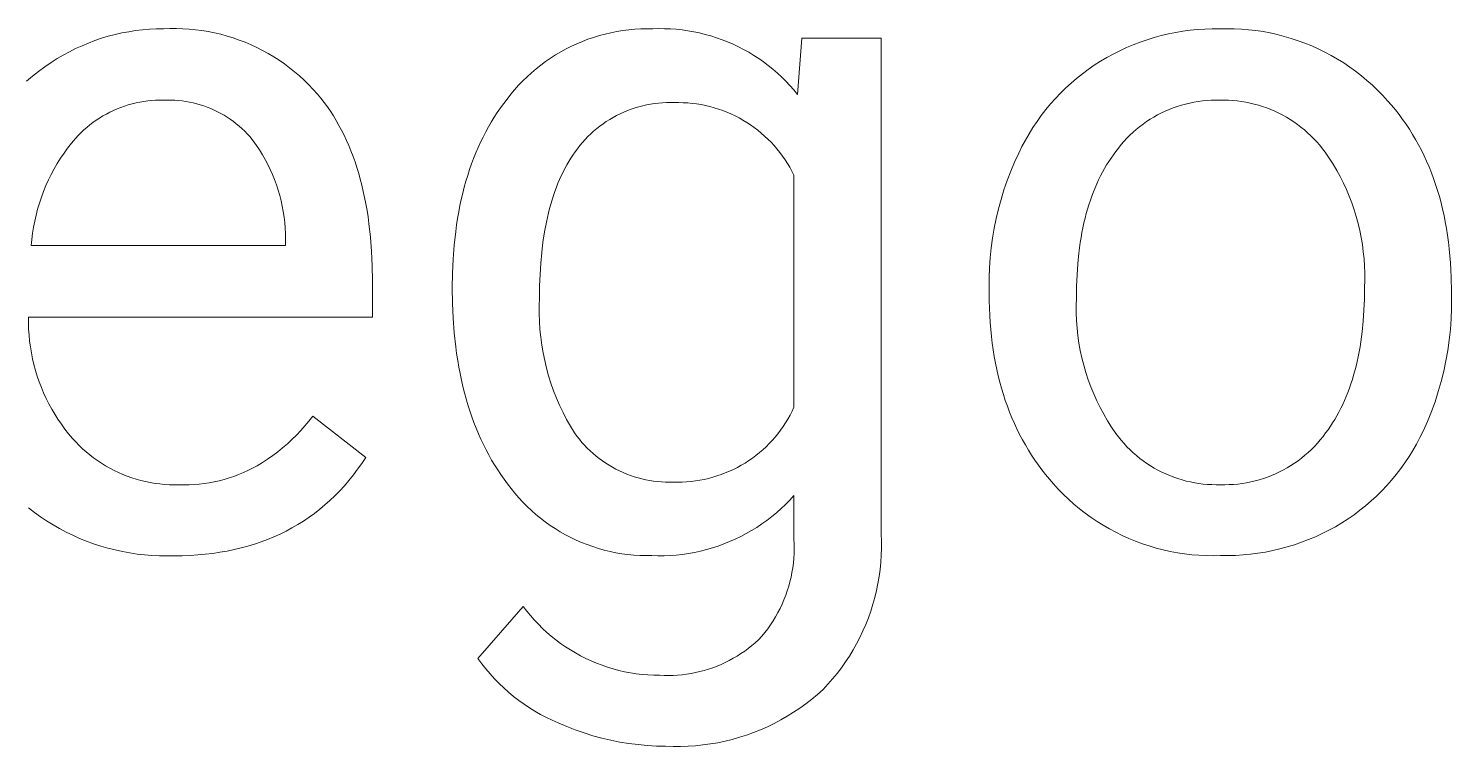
# Model space of a CAD drawing. Header units: millimetres. Extents: x -582 to 3448, y -204 to 2611.
# Drawn here: x 2352 to 2431.5, y 103 to 143.1 of the extents above; entities that cross this region are included whole.
import ezdxf

# ---------------------------------------------------------------- set-up
doc = ezdxf.new("R2010")
doc.units = ezdxf.units.MM
doc.header["$MEASUREMENT"] = 0
doc.layers.add('Domyślny', color=7, linetype='Continuous', true_color=0x000000)

msp = doc.modelspace()

# ---------------------------------------------------------------- linework, layer by layer
at = {"layer": 'Domyślny', "color": 18, "lineweight": 15, "true_color": 0x000000}
for p, q in [((2358.387, 143.056), (2358.776, 143.089)), ((2358.776, 143.089), (2359.166, 143.109)), ((2359.166, 143.109), (2359.556, 143.115)), ((2359.556, 143.115), (2359.914, 143.128)), ((2359.914, 143.128), (2360.273, 143.13)), ((2360.273, 143.13), (2360.631, 143.119)), ((2360.631, 143.119), (2360.989, 143.097)), ((2360.989, 143.097), (2361.345, 143.062)), ((2361.345, 143.062), (2361.701, 143.015)), ((2385.536, 143.055), (2385.87, 143.086)), ((2385.87, 143.086), (2386.204, 143.106)), ((2386.204, 143.106), (2386.539, 143.114)), ((2386.539, 143.114), (2386.874, 143.111)), ((2386.874, 143.111), (2387.203, 143.12)), ((2387.203, 143.12), (2387.532, 143.119)), ((2387.532, 143.119), (2387.861, 143.107)), ((2387.861, 143.107), (2388.19, 143.083)), ((2388.19, 143.083), (2388.517, 143.049)), ((2416.896, 143.031), (2417.306, 143.071)), ((2417.306, 143.071), (2417.716, 143.098)), ((2417.716, 143.098), (2418.127, 143.111)), ((2418.127, 143.111), (2418.538, 143.111)), ((2418.538, 143.111), (2418.944, 143.119)), ((2418.944, 143.119), (2419.349, 143.113)), ((2419.349, 143.113), (2419.754, 143.094)), ((2419.754, 143.094), (2420.158, 143.06)), ((2420.158, 143.06), (2420.561, 143.014)), ((2355.002, 142.167), (2355.362, 142.318)), ((2355.362, 142.318), (2355.727, 142.455)), ((2355.727, 142.455), (2356.097, 142.58)), ((2356.097, 142.58), (2356.471, 142.692)), ((2356.471, 142.692), (2356.849, 142.791)), ((2356.849, 142.791), (2357.23, 142.878)), ((2357.23, 142.878), (2357.613, 142.95)), ((2357.613, 142.95), (2357.999, 143.01)), ((2357.999, 143.01), (2358.387, 143.056)), ((2361.701, 143.015), (2362.054, 142.956)), ((2362.054, 142.956), (2362.406, 142.886)), ((2362.406, 142.886), (2362.754, 142.803)), ((2362.754, 142.803), (2363.1, 142.709)), ((2363.1, 142.709), (2363.443, 142.603)), ((2363.443, 142.603), (2363.781, 142.486)), ((2363.781, 142.486), (2364.116, 142.357)), ((2364.116, 142.357), (2364.446, 142.217)), ((2382.333, 142.136), (2382.637, 142.277)), ((2382.637, 142.277), (2382.945, 142.407)), ((2382.945, 142.407), (2383.258, 142.526)), ((2383.258, 142.526), (2383.575, 142.634)), ((2383.575, 142.634), (2383.895, 142.732)), ((2383.895, 142.732), (2384.219, 142.819)), ((2384.219, 142.819), (2384.545, 142.895)), ((2384.545, 142.895), (2384.874, 142.959)), ((2384.874, 142.959), (2385.204, 143.013)), ((2385.204, 143.013), (2385.536, 143.055)), ((2388.517, 143.049), (2388.844, 143.003)), ((2388.844, 143.003), (2389.168, 142.947)), ((2389.168, 142.947), (2389.49, 142.879)), ((2389.49, 142.879), (2389.81, 142.801)), ((2389.81, 142.801), (2390.127, 142.712)), ((2390.127, 142.712), (2390.441, 142.613)), ((2390.441, 142.613), (2390.752, 142.502)), ((2390.752, 142.502), (2391.058, 142.382)), ((2391.058, 142.382), (2391.36, 142.251)), ((2394.966, 139.447), (2395.208, 142.587)), ((2395.208, 142.587), (2399.637, 142.587)), ((2399.637, 142.587), (2399.637, 114.914)), ((2413.717, 142.222), (2414.101, 142.369)), ((2414.101, 142.369), (2414.49, 142.503)), ((2414.49, 142.503), (2414.883, 142.625)), ((2414.883, 142.625), (2415.279, 142.733)), ((2415.279, 142.733), (2415.68, 142.827)), ((2415.68, 142.827), (2416.083, 142.909)), ((2416.083, 142.909), (2416.489, 142.976)), ((2416.489, 142.976), (2416.896, 143.031)), ((2420.561, 143.014), (2420.962, 142.953)), ((2420.962, 142.953), (2421.36, 142.879)), ((2421.36, 142.879), (2421.756, 142.792)), ((2421.756, 142.792), (2422.149, 142.691)), ((2422.149, 142.691), (2422.538, 142.576)), ((2422.538, 142.576), (2422.923, 142.449)), ((2422.923, 142.449), (2423.303, 142.309)), ((2423.303, 142.309), (2423.679, 142.156)), ((2353.618, 141.446), (2353.954, 141.644)), ((2353.954, 141.644), (2354.297, 141.83)), ((2354.297, 141.83), (2354.647, 142.005)), ((2354.647, 142.005), (2355.002, 142.167)), ((2364.446, 142.217), (2364.771, 142.066)), ((2364.771, 142.066), (2365.09, 141.904)), ((2365.09, 141.904), (2365.405, 141.731)), ((2365.405, 141.731), (2365.713, 141.548)), ((2365.713, 141.548), (2366.014, 141.354)), ((2380.893, 141.285), (2381.169, 141.475)), ((2381.169, 141.475), (2381.451, 141.655)), ((2381.451, 141.655), (2381.74, 141.825)), ((2381.74, 141.825), (2382.033, 141.986)), ((2382.033, 141.986), (2382.333, 142.136)), ((2391.36, 142.251), (2391.658, 142.11)), ((2391.658, 142.11), (2391.951, 141.96)), ((2391.951, 141.96), (2392.238, 141.799)), ((2392.238, 141.799), (2392.52, 141.629)), ((2392.52, 141.629), (2392.796, 141.449)), ((2411.882, 141.299), (2412.236, 141.508)), ((2412.236, 141.508), (2412.597, 141.705)), ((2412.597, 141.705), (2412.964, 141.89)), ((2412.964, 141.89), (2413.338, 142.062)), ((2413.338, 142.062), (2413.717, 142.222)), ((2423.679, 142.156), (2424.049, 141.99)), ((2424.049, 141.99), (2424.413, 141.812)), ((2424.413, 141.812), (2424.771, 141.621)), ((2424.771, 141.621), (2425.122, 141.419)), ((2352.234, 140.469), (2352.577, 140.737)), ((2352.577, 140.737), (2352.928, 140.993)), ((2352.928, 140.993), (2353.289, 141.236)), ((2353.289, 141.236), (2353.618, 141.446)), ((2366.014, 141.354), (2366.309, 141.151)), ((2366.309, 141.151), (2366.597, 140.937)), ((2366.597, 140.937), (2366.878, 140.714)), ((2366.878, 140.714), (2367.151, 140.482)), ((2380.106, 140.662), (2380.361, 140.879)), ((2380.361, 140.879), (2380.623, 141.086)), ((2380.623, 141.086), (2380.893, 141.285)), ((2392.796, 141.449), (2393.066, 141.26)), ((2393.066, 141.26), (2393.33, 141.063)), ((2393.33, 141.063), (2393.586, 140.856)), ((2393.586, 140.856), (2393.836, 140.641)), ((2410.871, 140.601), (2411.2, 140.845)), ((2411.2, 140.845), (2411.537, 141.078)), ((2411.537, 141.078), (2411.882, 141.299)), ((2425.122, 141.419), (2425.466, 141.205)), ((2425.466, 141.205), (2425.803, 140.979)), ((2425.803, 140.979), (2426.132, 140.742)), ((2426.132, 140.742), (2426.452, 140.493)), ((2351.901, 140.19), (2352.234, 140.469)), ((2367.151, 140.482), (2367.415, 140.24)), ((2367.415, 140.24), (2367.672, 139.99)), ((2367.672, 139.99), (2367.92, 139.731)), ((2379.162, 139.712), (2379.386, 139.962)), ((2379.386, 139.962), (2379.618, 140.203)), ((2379.618, 140.203), (2379.858, 140.437)), ((2379.858, 140.437), (2380.106, 140.662)), ((2393.836, 140.641), (2394.078, 140.418)), ((2394.078, 140.418), (2394.312, 140.186)), ((2394.312, 140.186), (2394.538, 139.947)), ((2394.538, 139.947), (2394.757, 139.701)), ((2409.937, 139.804), (2410.24, 140.08)), ((2410.24, 140.08), (2410.551, 140.346)), ((2410.551, 140.346), (2410.871, 140.601)), ((2426.452, 140.493), (2426.764, 140.235)), ((2426.764, 140.235), (2427.067, 139.965)), ((2427.067, 139.965), (2427.361, 139.686)), ((2358.893, 139.107), (2358.672, 139.085)), ((2359.114, 139.122), (2358.893, 139.107)), ((2359.335, 139.129), (2359.114, 139.122)), ((2359.556, 139.129), (2359.335, 139.129)), ((2359.764, 139.134), (2359.556, 139.129)), ((2359.972, 139.133), (2359.764, 139.134)), ((2360.179, 139.124), (2359.972, 139.133)), ((2360.386, 139.109), (2360.179, 139.124)), ((2360.593, 139.086), (2360.386, 139.109)), ((2360.798, 139.057), (2360.593, 139.086)), ((2367.92, 139.731), (2368.159, 139.464)), ((2368.159, 139.464), (2368.347, 139.233)), ((2368.347, 139.233), (2368.529, 138.997)), ((2378.553, 138.945), (2378.741, 139.192)), ((2378.741, 139.192), (2378.947, 139.456)), ((2378.947, 139.456), (2379.162, 139.712)), ((2394.757, 139.701), (2394.966, 139.447)), ((2409.09, 138.915), (2409.363, 139.221)), ((2409.363, 139.221), (2409.645, 139.518)), ((2409.645, 139.518), (2409.937, 139.804)), ((2417.818, 139.106), (2417.579, 139.084)), ((2418.058, 139.121), (2417.818, 139.106)), ((2418.298, 139.127), (2418.058, 139.121)), ((2418.538, 139.125), (2418.298, 139.127)), ((2418.782, 139.127), (2418.538, 139.125)), ((2419.026, 139.121), (2418.782, 139.127)), ((2419.27, 139.106), (2419.026, 139.121)), ((2419.512, 139.083), (2419.27, 139.106)), ((2427.361, 139.686), (2427.645, 139.397)), ((2427.645, 139.397), (2427.919, 139.098)), ((2427.919, 139.098), (2428.14, 138.845)), ((2356.364, 138.356), (2356.171, 138.247)), ((2356.56, 138.457), (2356.364, 138.356)), ((2356.76, 138.552), (2356.56, 138.457)), ((2356.964, 138.64), (2356.76, 138.552)), ((2357.17, 138.721), (2356.964, 138.64)), ((2357.378, 138.795), (2357.17, 138.721)), ((2357.589, 138.862), (2357.378, 138.795)), ((2357.803, 138.921), (2357.589, 138.862)), ((2358.018, 138.974), (2357.803, 138.921)), ((2358.235, 139.018), (2358.018, 138.974)), ((2358.453, 139.055), (2358.235, 139.018)), ((2358.672, 139.085), (2358.453, 139.055)), ((2361.003, 139.02), (2360.798, 139.057)), ((2361.206, 138.977), (2361.003, 139.02)), ((2361.408, 138.926), (2361.206, 138.977)), ((2361.607, 138.869), (2361.408, 138.926)), ((2361.805, 138.805), (2361.607, 138.869)), ((2362, 138.734), (2361.805, 138.805)), ((2362.193, 138.657), (2362, 138.734)), ((2362.383, 138.573), (2362.193, 138.657)), ((2362.57, 138.483), (2362.383, 138.573)), ((2362.754, 138.387), (2362.57, 138.483)), ((2362.935, 138.284), (2362.754, 138.387)), ((2368.529, 138.997), (2368.706, 138.754)), ((2368.706, 138.754), (2368.876, 138.505)), ((2368.876, 138.505), (2369.04, 138.25)), ((2378.024, 138.173), (2378.194, 138.435)), ((2378.194, 138.435), (2378.37, 138.693)), ((2378.37, 138.693), (2378.553, 138.945)), ((2385.06, 138.369), (2384.861, 138.27)), ((2385.263, 138.461), (2385.06, 138.369)), ((2385.468, 138.546), (2385.263, 138.461)), ((2385.677, 138.624), (2385.468, 138.546)), ((2385.888, 138.695), (2385.677, 138.624)), ((2386.101, 138.758), (2385.888, 138.695)), ((2386.316, 138.814), (2386.101, 138.758)), ((2386.533, 138.863), (2386.316, 138.814)), ((2386.752, 138.904), (2386.533, 138.863)), ((2386.972, 138.937), (2386.752, 138.904)), ((2387.193, 138.963), (2386.972, 138.937)), ((2387.415, 138.981), (2387.193, 138.963)), ((2387.637, 138.992), (2387.415, 138.981)), ((2387.859, 138.995), (2387.637, 138.992)), ((2388.082, 138.99), (2387.859, 138.995)), ((2388.332, 138.993), (2388.082, 138.99)), ((2388.582, 138.987), (2388.332, 138.993)), ((2388.832, 138.973), (2388.582, 138.987)), ((2389.081, 138.949), (2388.832, 138.973)), ((2389.33, 138.917), (2389.081, 138.949)), ((2389.577, 138.877), (2389.33, 138.917)), ((2389.822, 138.828), (2389.577, 138.877)), ((2390.066, 138.77), (2389.822, 138.828)), ((2390.307, 138.704), (2390.066, 138.77)), ((2390.546, 138.629), (2390.307, 138.704)), ((2390.783, 138.547), (2390.546, 138.629)), ((2391.016, 138.456), (2390.783, 138.547)), ((2391.246, 138.357), (2391.016, 138.456)), ((2391.472, 138.25), (2391.246, 138.357)), ((2408.578, 138.277), (2408.829, 138.6)), ((2408.829, 138.6), (2409.09, 138.915)), ((2415.073, 138.302), (2414.863, 138.185)), ((2415.286, 138.412), (2415.073, 138.302)), ((2415.503, 138.515), (2415.286, 138.412)), ((2415.724, 138.609), (2415.503, 138.515)), ((2415.948, 138.697), (2415.724, 138.609)), ((2416.174, 138.776), (2415.948, 138.697)), ((2416.404, 138.847), (2416.174, 138.776)), ((2416.635, 138.911), (2416.404, 138.847)), ((2416.869, 138.966), (2416.635, 138.911)), ((2417.104, 139.014), (2416.869, 138.966)), ((2417.341, 139.053), (2417.104, 139.014)), ((2417.579, 139.084), (2417.341, 139.053)), ((2419.754, 139.052), (2419.512, 139.083)), ((2419.995, 139.012), (2419.754, 139.052)), ((2420.234, 138.964), (2419.995, 139.012)), ((2420.471, 138.908), (2420.234, 138.964)), ((2420.707, 138.844), (2420.471, 138.908)), ((2420.939, 138.771), (2420.707, 138.844)), ((2421.17, 138.691), (2420.939, 138.771)), ((2421.397, 138.602), (2421.17, 138.691)), ((2421.621, 138.506), (2421.397, 138.602)), ((2421.842, 138.402), (2421.621, 138.506)), ((2422.059, 138.291), (2421.842, 138.402)), ((2422.272, 138.172), (2422.059, 138.291)), ((2428.14, 138.845), (2428.353, 138.587)), ((2428.353, 138.587), (2428.559, 138.323)), ((2428.559, 138.323), (2428.759, 138.054)), ((2355.267, 137.61), (2355.1, 137.464)), ((2355.439, 137.75), (2355.267, 137.61)), ((2355.615, 137.883), (2355.439, 137.75)), ((2355.796, 138.011), (2355.615, 137.883)), ((2355.981, 138.132), (2355.796, 138.011)), ((2356.171, 138.247), (2355.981, 138.132)), ((2363.112, 138.175), (2362.935, 138.284)), ((2363.285, 138.06), (2363.112, 138.175)), ((2363.454, 137.94), (2363.285, 138.06)), ((2363.619, 137.813), (2363.454, 137.94)), ((2363.78, 137.682), (2363.619, 137.813)), ((2363.936, 137.544), (2363.78, 137.682)), ((2364.087, 137.402), (2363.936, 137.544)), ((2369.04, 138.25), (2369.199, 137.989)), ((2369.199, 137.989), (2369.351, 137.721)), ((2369.351, 137.721), (2369.498, 137.448)), ((2377.549, 137.352), (2377.701, 137.631)), ((2377.701, 137.631), (2377.859, 137.905)), ((2377.859, 137.905), (2378.024, 138.173)), ((2383.747, 137.539), (2383.577, 137.395)), ((2383.922, 137.676), (2383.747, 137.539)), ((2384.101, 137.808), (2383.922, 137.676)), ((2384.285, 137.933), (2384.101, 137.808)), ((2384.473, 138.052), (2384.285, 137.933)), ((2384.665, 138.164), (2384.473, 138.052)), ((2384.861, 138.27), (2384.665, 138.164)), ((2391.695, 138.135), (2391.472, 138.25)), ((2391.913, 138.013), (2391.695, 138.135)), ((2392.127, 137.883), (2391.913, 138.013)), ((2392.337, 137.746), (2392.127, 137.883)), ((2392.541, 137.602), (2392.337, 137.746)), ((2392.741, 137.45), (2392.541, 137.602)), ((2407.894, 137.257), (2408.111, 137.604)), ((2408.111, 137.604), (2408.339, 137.945)), ((2408.339, 137.945), (2408.578, 138.277)), ((2414.069, 137.646), (2413.883, 137.494)), ((2414.26, 137.791), (2414.069, 137.646)), ((2414.457, 137.929), (2414.26, 137.791)), ((2414.658, 138.061), (2414.457, 137.929)), ((2414.863, 138.185), (2414.658, 138.061)), ((2422.481, 138.046), (2422.272, 138.172)), ((2422.685, 137.912), (2422.481, 138.046)), ((2422.884, 137.772), (2422.685, 137.912)), ((2423.079, 137.625), (2422.884, 137.772)), ((2423.268, 137.471), (2423.079, 137.625)), ((2428.759, 138.054), (2428.951, 137.78)), ((2428.951, 137.78), (2429.136, 137.501)), ((2429.136, 137.501), (2429.314, 137.217)), ((2354.411, 136.727), (2354.199, 136.453)), ((2354.631, 136.995), (2354.411, 136.727)), ((2354.782, 137.157), (2354.631, 136.995)), ((2354.938, 137.313), (2354.782, 137.157)), ((2355.1, 137.464), (2354.938, 137.313)), ((2364.233, 137.255), (2364.087, 137.402)), ((2364.374, 137.102), (2364.233, 137.255)), ((2364.563, 136.857), (2364.374, 137.102)), ((2364.743, 136.606), (2364.563, 136.857)), ((2369.498, 137.448), (2369.638, 137.169)), ((2369.638, 137.169), (2369.772, 136.883)), ((2369.772, 136.883), (2369.901, 136.591)), ((2377.127, 136.484), (2377.262, 136.778)), ((2377.262, 136.778), (2377.402, 137.068)), ((2377.402, 137.068), (2377.549, 137.352)), ((2382.95, 136.765), (2382.807, 136.595)), ((2383.098, 136.931), (2382.95, 136.765)), ((2383.253, 137.091), (2383.098, 136.931)), ((2383.412, 137.246), (2383.253, 137.091)), ((2383.577, 137.395), (2383.412, 137.246)), ((2392.935, 137.292), (2392.741, 137.45)), ((2393.123, 137.127), (2392.935, 137.292)), ((2393.306, 136.956), (2393.123, 137.127)), ((2393.482, 136.779), (2393.306, 136.956)), ((2393.652, 136.595), (2393.482, 136.779)), ((2407.498, 136.54), (2407.69, 136.902)), ((2407.69, 136.902), (2407.894, 137.257)), ((2413.193, 136.826), (2413.036, 136.645)), ((2413.357, 137.002), (2413.193, 136.826)), ((2413.527, 137.172), (2413.357, 137.002)), ((2413.702, 137.336), (2413.527, 137.172)), ((2413.883, 137.494), (2413.702, 137.336)), ((2423.452, 137.311), (2423.268, 137.471)), ((2423.63, 137.145), (2423.452, 137.311)), ((2423.803, 136.972), (2423.63, 137.145)), ((2423.969, 136.794), (2423.803, 136.972)), ((2424.129, 136.61), (2423.969, 136.794)), ((2429.314, 137.217), (2429.485, 136.927)), ((2429.485, 136.927), (2429.649, 136.632)), ((2353.997, 136.172), (2353.804, 135.884)), ((2354.199, 136.453), (2353.997, 136.172)), ((2364.914, 136.348), (2364.743, 136.606)), ((2365.077, 136.085), (2364.914, 136.348)), ((2365.231, 135.817), (2365.077, 136.085)), ((2369.901, 136.591), (2370.023, 136.293)), ((2370.023, 136.293), (2370.14, 135.989)), ((2370.14, 135.989), (2370.251, 135.679)), ((2376.876, 135.878), (2376.999, 136.183)), ((2376.999, 136.183), (2377.127, 136.484)), ((2382.418, 136.066), (2382.3, 135.887)), ((2382.539, 136.239), (2382.418, 136.066)), ((2382.67, 136.419), (2382.539, 136.239)), ((2382.807, 136.595), (2382.67, 136.419)), ((2393.816, 136.406), (2393.652, 136.595)), ((2393.973, 136.211), (2393.816, 136.406)), ((2394.123, 136.01), (2393.973, 136.211)), ((2394.266, 135.805), (2394.123, 136.01)), ((2407.087, 135.669), (2407.319, 136.172)), ((2407.319, 136.172), (2407.498, 136.54)), ((2412.606, 136.085), (2412.475, 135.899)), ((2412.741, 136.266), (2412.606, 136.085)), ((2412.885, 136.458), (2412.741, 136.266)), ((2413.036, 136.645), (2412.885, 136.458)), ((2424.283, 136.42), (2424.129, 136.61)), ((2424.43, 136.226), (2424.283, 136.42)), ((2424.656, 135.895), (2424.43, 136.226)), ((2429.649, 136.632), (2429.806, 136.332)), ((2429.806, 136.332), (2429.956, 136.027)), ((2429.956, 136.027), (2430.099, 135.716)), ((2353.448, 135.289), (2353.285, 134.984)), ((2353.621, 135.589), (2353.448, 135.289)), ((2353.804, 135.884), (2353.621, 135.589)), ((2365.376, 135.544), (2365.231, 135.817)), ((2365.511, 135.266), (2365.376, 135.544)), ((2365.637, 134.983), (2365.511, 135.266)), ((2370.251, 135.679), (2370.355, 135.363)), ((2370.355, 135.363), (2370.454, 135.04)), ((2376.545, 134.929), (2376.649, 135.251)), ((2376.649, 135.251), (2376.76, 135.567)), ((2376.76, 135.567), (2376.876, 135.878)), ((2381.867, 135.118), (2381.769, 134.913)), ((2381.97, 135.318), (2381.867, 135.118)), ((2382.076, 135.513), (2381.97, 135.318)), ((2382.186, 135.702), (2382.076, 135.513)), ((2382.3, 135.887), (2382.186, 135.702)), ((2394.402, 135.595), (2394.266, 135.805)), ((2394.531, 135.38), (2394.402, 135.595)), ((2394.652, 135.161), (2394.531, 135.38)), ((2394.765, 134.937), (2394.652, 135.161)), ((2406.674, 134.642), (2406.872, 135.159)), ((2406.872, 135.159), (2407.087, 135.669)), ((2412.108, 135.313), (2411.994, 135.108)), ((2412.226, 135.513), (2412.108, 135.313)), ((2412.348, 135.709), (2412.226, 135.513)), ((2412.475, 135.899), (2412.348, 135.709)), ((2424.871, 135.557), (2424.656, 135.895)), ((2425.074, 135.211), (2424.871, 135.557)), ((2425.266, 134.859), (2425.074, 135.211)), ((2430.099, 135.716), (2430.235, 135.4)), ((2430.235, 135.4), (2430.363, 135.08)), ((2352.989, 134.357), (2352.857, 134.037)), ((2353.132, 134.673), (2352.989, 134.357)), ((2353.285, 134.984), (2353.132, 134.673)), ((2365.753, 134.697), (2365.637, 134.983)), ((2365.86, 134.407), (2365.753, 134.697)), ((2365.957, 134.113), (2365.86, 134.407)), ((2370.454, 135.04), (2370.546, 134.712)), ((2370.546, 134.712), (2370.633, 134.377)), ((2370.633, 134.377), (2370.714, 134.036)), ((2376.353, 134.27), (2376.446, 134.602)), ((2376.446, 134.602), (2376.545, 134.929)), ((2381.583, 134.486), (2381.495, 134.266)), ((2381.674, 134.702), (2381.583, 134.486)), ((2381.769, 134.913), (2381.674, 134.702)), ((2394.765, 121.987), (2394.765, 134.937)), ((2406.493, 134.119), (2406.674, 134.642)), ((2411.679, 134.464), (2411.582, 134.24)), ((2411.78, 134.683), (2411.679, 134.464)), ((2411.885, 134.898), (2411.78, 134.683)), ((2411.994, 135.108), (2411.885, 134.898)), ((2425.447, 134.501), (2425.266, 134.859)), ((2425.615, 134.138), (2425.447, 134.501)), ((2430.363, 135.08), (2430.485, 134.754)), ((2430.485, 134.754), (2430.6, 134.422)), ((2430.6, 134.422), (2430.708, 134.086)), ((2352.736, 133.713), (2352.625, 133.384)), ((2352.857, 134.037), (2352.736, 133.713)), ((2366.044, 133.816), (2365.957, 134.113)), ((2366.121, 133.517), (2366.044, 133.816)), ((2370.714, 134.036), (2370.788, 133.689)), ((2370.788, 133.689), (2370.857, 133.335)), ((2376.111, 133.241), (2376.186, 133.589)), ((2376.186, 133.589), (2376.267, 133.932)), ((2376.267, 133.932), (2376.353, 134.27)), ((2381.257, 133.571), (2381.185, 133.33)), ((2381.333, 133.808), (2381.257, 133.571)), ((2381.412, 134.039), (2381.333, 133.808)), ((2381.495, 134.266), (2381.412, 134.039)), ((2406.184, 133.056), (2406.33, 133.59)), ((2406.33, 133.59), (2406.493, 134.119)), ((2411.318, 133.538), (2411.238, 133.295)), ((2411.401, 133.777), (2411.318, 133.538)), ((2411.49, 134.011), (2411.401, 133.777)), ((2411.582, 134.24), (2411.49, 134.011)), ((2425.771, 133.768), (2425.615, 134.138)), ((2425.914, 133.394), (2425.771, 133.768)), ((2430.708, 134.086), (2430.809, 133.745)), ((2430.809, 133.745), (2430.903, 133.398)), ((2352.525, 133.053), (2352.437, 132.718)), ((2352.625, 133.384), (2352.525, 133.053)), ((2366.188, 133.215), (2366.121, 133.517)), ((2366.245, 132.911), (2366.188, 133.215)), ((2366.291, 132.605), (2366.245, 132.911)), ((2370.857, 133.335), (2370.92, 132.976)), ((2370.92, 132.976), (2370.977, 132.61)), ((2375.98, 132.528), (2376.043, 132.887)), ((2376.043, 132.887), (2376.111, 133.241)), ((2381.053, 132.83), (2380.992, 132.573)), ((2381.117, 133.083), (2381.053, 132.83)), ((2381.185, 133.33), (2381.117, 133.083)), ((2406.056, 132.517), (2406.184, 133.056)), ((2411.092, 132.794), (2411.025, 132.536)), ((2411.163, 133.047), (2411.092, 132.794)), ((2411.238, 133.295), (2411.163, 133.047)), ((2426.046, 133.015), (2425.914, 133.394)), ((2426.164, 132.633), (2426.046, 133.015)), ((2430.903, 133.398), (2430.99, 133.046)), ((2430.99, 133.046), (2431.069, 132.69)), ((2352.293, 132.04), (2352.238, 131.698)), ((2352.359, 132.38), (2352.293, 132.04)), ((2352.437, 132.718), (2352.359, 132.38)), ((2366.328, 132.298), (2366.291, 132.605)), ((2366.353, 131.99), (2366.328, 132.298)), ((2366.369, 131.681), (2366.353, 131.99)), ((2370.977, 132.61), (2371.027, 132.238)), ((2371.027, 132.238), (2371.111, 131.475)), ((2375.872, 131.794), (2375.923, 132.163)), ((2375.923, 132.163), (2375.98, 132.528)), ((2380.936, 132.311), (2380.834, 131.77)), ((2380.992, 132.573), (2380.936, 132.311)), ((2405.854, 131.429), (2405.946, 131.975)), ((2405.946, 131.975), (2406.056, 132.517)), ((2410.904, 132.006), (2410.85, 131.734)), ((2410.962, 132.273), (2410.904, 132.006)), ((2411.025, 132.536), (2410.962, 132.273)), ((2426.27, 132.246), (2426.164, 132.633)), ((2426.363, 131.856), (2426.27, 132.246)), ((2431.069, 132.69), (2431.142, 132.328)), ((2431.142, 132.328), (2431.208, 131.961)), ((2431.208, 131.961), (2431.267, 131.588)), ((2352.194, 131.354), (2352.161, 131.009)), ((2352.238, 131.698), (2352.194, 131.354)), ((2366.374, 131.372), (2366.369, 131.681)), ((2366.374, 131.009), (2366.374, 131.372)), ((2371.111, 131.475), (2371.171, 130.687)), ((2375.789, 131.038), (2375.872, 131.794)), ((2380.748, 131.209), (2380.678, 130.627)), ((2380.834, 131.77), (2380.748, 131.209)), ((2405.78, 130.88), (2405.854, 131.429)), ((2410.756, 131.175), (2410.678, 130.597)), ((2410.801, 131.457), (2410.756, 131.175)), ((2410.85, 131.734), (2410.801, 131.457)), ((2426.442, 131.463), (2426.363, 131.856)), ((2426.509, 131.068), (2426.442, 131.463)), ((2431.267, 131.588), (2431.319, 131.211)), ((2431.319, 131.211), (2431.364, 130.829)), ((2352.161, 131.009), (2366.374, 131.009)), ((2371.171, 130.687), (2371.207, 129.874)), ((2375.729, 130.261), (2375.789, 131.038)), ((2380.678, 130.627), (2380.623, 130.024)), ((2405.725, 130.329), (2405.78, 130.88)), ((2410.678, 130.597), (2410.617, 130)), ((2426.562, 130.671), (2426.509, 131.068)), ((2426.603, 130.272), (2426.562, 130.671)), ((2431.364, 130.829), (2431.403, 130.441)), ((2431.403, 130.441), (2431.434, 130.049)), ((2371.207, 129.874), (2371.219, 129.036)), ((2375.693, 129.463), (2375.729, 130.261)), ((2380.623, 130.024), (2380.584, 129.401)), ((2405.669, 129.224), (2405.688, 129.777)), ((2405.688, 129.777), (2405.725, 130.329)), ((2410.617, 130), (2410.574, 129.383)), ((2426.63, 129.872), (2426.603, 130.272)), ((2426.643, 129.471), (2426.63, 129.872)), ((2431.434, 130.049), (2431.458, 129.651)), ((2431.458, 129.651), (2431.475, 129.249)), ((2371.219, 129.036), (2371.219, 127.023)), ((2375.681, 128.643), (2375.693, 129.463)), ((2380.561, 128.757), (2380.553, 128.093)), ((2380.584, 129.401), (2380.561, 128.757)), ((2405.668, 128.67), (2405.669, 129.224)), ((2410.574, 129.383), (2410.548, 128.748)), ((2426.631, 128.67), (2426.644, 129.071)), ((2426.644, 129.071), (2426.643, 129.471)), ((2431.475, 129.249), (2431.489, 128.428)), ((2375.693, 127.789), (2375.681, 128.643)), ((2380.553, 128.093), (2380.536, 127.653)), ((2405.668, 128.335), (2405.668, 128.67)), ((2405.672, 127.923), (2405.668, 128.335)), ((2410.54, 128.093), (2410.527, 127.671)), ((2410.548, 128.748), (2410.54, 128.093)), ((2426.598, 127.399), (2426.623, 128.025)), ((2426.623, 128.025), (2426.631, 128.67)), ((2431.489, 128.093), (2431.488, 127.503)), ((2431.489, 128.428), (2431.489, 128.093)), ((2375.729, 126.958), (2375.693, 127.789)), ((2380.536, 127.653), (2380.535, 127.214)), ((2380.535, 127.214), (2380.548, 126.774)), ((2405.682, 127.517), (2405.672, 127.923)), ((2405.7, 127.116), (2405.682, 127.517)), ((2410.527, 127.671), (2410.528, 127.248)), ((2410.528, 127.248), (2410.544, 126.826)), ((2426.556, 126.791), (2426.598, 127.399)), ((2431.488, 127.503), (2431.466, 126.914)), ((2352.014, 127.023), (2352.013, 126.688)), ((2352.013, 126.688), (2352.023, 126.353)), ((2371.219, 127.023), (2352.014, 127.023)), ((2375.79, 126.15), (2375.729, 126.958)), ((2380.548, 126.774), (2380.577, 126.335)), ((2405.725, 126.72), (2405.7, 127.116)), ((2405.756, 126.33), (2405.725, 126.72)), ((2410.544, 126.826), (2410.575, 126.404)), ((2410.575, 126.404), (2410.621, 125.984)), ((2426.497, 126.201), (2426.556, 126.791)), ((2431.466, 126.914), (2431.423, 126.326)), ((2352.023, 126.353), (2352.044, 126.019)), ((2352.044, 126.019), (2352.076, 125.685)), ((2352.076, 125.685), (2352.12, 125.353)), ((2375.875, 125.364), (2375.79, 126.15)), ((2380.577, 126.335), (2380.621, 125.897)), ((2380.621, 125.897), (2380.679, 125.461)), ((2405.795, 125.944), (2405.756, 126.33)), ((2405.841, 125.564), (2405.795, 125.944)), ((2410.621, 125.984), (2410.682, 125.566)), ((2426.377, 125.351), (2426.421, 125.63)), ((2426.421, 125.63), (2426.497, 126.201)), ((2431.361, 125.74), (2431.278, 125.156)), ((2431.423, 126.326), (2431.361, 125.74)), ((2352.12, 125.353), (2352.174, 125.022)), ((2352.174, 125.022), (2352.24, 124.693)), ((2375.926, 124.98), (2375.875, 125.364)), ((2375.983, 124.602), (2375.926, 124.98)), ((2380.679, 125.461), (2380.753, 125.028)), ((2380.753, 125.028), (2380.842, 124.597)), ((2405.894, 125.189), (2405.841, 125.564)), ((2405.954, 124.819), (2405.894, 125.189)), ((2406.021, 124.454), (2405.954, 124.819)), ((2410.682, 125.566), (2410.756, 125.15)), ((2410.756, 125.15), (2410.846, 124.737)), ((2426.219, 124.543), (2426.276, 124.808)), ((2426.276, 124.808), (2426.329, 125.077)), ((2426.329, 125.077), (2426.377, 125.351)), ((2431.278, 125.156), (2431.175, 124.575)), ((2352.24, 124.693), (2352.317, 124.367)), ((2352.317, 124.367), (2352.404, 124.044)), ((2352.404, 124.044), (2352.502, 123.723)), ((2376.047, 124.229), (2375.983, 124.602)), ((2376.116, 123.862), (2376.047, 124.229)), ((2380.842, 124.597), (2380.945, 124.169)), ((2380.945, 124.169), (2381.063, 123.745)), ((2406.095, 124.094), (2406.021, 124.454)), ((2406.175, 123.74), (2406.095, 124.094)), ((2410.846, 124.737), (2410.95, 124.328)), ((2410.95, 124.328), (2411.068, 123.922)), ((2426.023, 123.775), (2426.092, 124.027)), ((2426.092, 124.027), (2426.158, 124.282)), ((2426.158, 124.282), (2426.219, 124.543)), ((2431.053, 123.998), (2430.91, 123.426)), ((2431.175, 124.575), (2431.053, 123.998)), ((2352.502, 123.723), (2352.611, 123.406)), ((2352.611, 123.406), (2352.731, 123.093)), ((2376.192, 123.501), (2376.116, 123.862)), ((2376.273, 123.145), (2376.192, 123.501)), ((2381.063, 123.745), (2381.195, 123.326)), ((2381.195, 123.326), (2381.342, 122.911)), ((2406.263, 123.39), (2406.175, 123.74)), ((2406.358, 123.046), (2406.263, 123.39)), ((2411.068, 123.922), (2411.2, 123.52)), ((2411.2, 123.52), (2411.346, 123.124)), ((2425.788, 123.049), (2425.87, 123.286)), ((2425.87, 123.286), (2425.949, 123.529)), ((2425.949, 123.529), (2426.023, 123.775)), ((2430.91, 123.426), (2430.747, 122.859)), ((2352.731, 123.093), (2352.861, 122.784)), ((2352.861, 122.784), (2353.001, 122.48)), ((2353.001, 122.48), (2353.151, 122.18)), ((2376.361, 122.795), (2376.273, 123.145)), ((2376.454, 122.451), (2376.361, 122.795)), ((2376.554, 122.113), (2376.454, 122.451)), ((2381.342, 122.911), (2381.503, 122.502)), ((2381.503, 122.502), (2381.678, 122.098)), ((2406.46, 122.707), (2406.358, 123.046)), ((2406.569, 122.372), (2406.46, 122.707)), ((2411.346, 123.124), (2411.505, 122.733)), ((2411.505, 122.733), (2411.679, 122.347)), ((2425.514, 122.363), (2425.609, 122.587)), ((2425.609, 122.587), (2425.701, 122.816)), ((2425.701, 122.816), (2425.788, 123.049)), ((2430.747, 122.859), (2430.566, 122.298)), ((2353.151, 122.18), (2353.311, 121.886)), ((2353.311, 121.886), (2353.481, 121.597)), ((2376.66, 121.78), (2376.554, 122.113)), ((2376.771, 121.453), (2376.66, 121.78)), ((2381.678, 122.098), (2381.866, 121.701)), ((2381.866, 121.701), (2382.068, 121.31)), ((2394.546, 121.544), (2394.659, 121.763)), ((2394.659, 121.763), (2394.765, 121.987)), ((2406.685, 122.043), (2406.569, 122.372)), ((2406.807, 121.72), (2406.685, 122.043)), ((2406.937, 121.401), (2406.807, 121.72)), ((2411.679, 122.347), (2411.865, 121.968)), ((2411.865, 121.968), (2412.065, 121.596)), ((2425.088, 121.513), (2425.201, 121.719)), ((2425.201, 121.719), (2425.309, 121.929)), ((2425.309, 121.929), (2425.414, 122.144)), ((2425.414, 122.144), (2425.514, 122.363)), ((2430.365, 121.744), (2430.144, 121.197)), ((2430.566, 122.298), (2430.365, 121.744)), ((2353.481, 121.597), (2353.66, 121.314)), ((2353.66, 121.314), (2353.849, 121.037)), ((2353.849, 121.037), (2354.047, 120.766)), ((2367.218, 120.688), (2367.451, 120.95)), ((2367.451, 120.95), (2367.675, 121.218)), ((2367.675, 121.218), (2367.89, 121.494)), ((2367.89, 121.494), (2370.856, 119.186)), ((2376.889, 121.132), (2376.771, 121.453)), ((2377.012, 120.816), (2376.889, 121.132)), ((2377.142, 120.506), (2377.012, 120.816)), ((2382.068, 121.31), (2382.284, 120.927)), ((2382.284, 120.927), (2382.512, 120.551)), ((2394.017, 120.709), (2394.16, 120.91)), ((2394.16, 120.91), (2394.296, 121.117)), ((2394.296, 121.117), (2394.425, 121.328)), ((2394.425, 121.328), (2394.546, 121.544)), ((2407.074, 121.087), (2406.937, 121.401)), ((2407.217, 120.779), (2407.074, 121.087)), ((2412.065, 121.596), (2412.278, 121.231)), ((2412.278, 121.231), (2412.503, 120.873)), ((2412.503, 120.873), (2412.741, 120.524)), ((2424.592, 120.734), (2424.722, 120.922)), ((2424.722, 120.922), (2424.848, 121.114)), ((2424.848, 121.114), (2424.97, 121.311)), ((2424.97, 121.311), (2425.088, 121.513)), ((2430.144, 121.197), (2429.906, 120.658)), ((2354.047, 120.766), (2354.254, 120.503)), ((2354.254, 120.503), (2354.47, 120.246)), ((2354.47, 120.246), (2354.651, 120.049)), ((2354.651, 120.049), (2354.838, 119.858)), ((2366.47, 119.952), (2366.727, 120.189)), ((2366.727, 120.189), (2366.977, 120.435)), ((2366.977, 120.435), (2367.218, 120.688)), ((2377.278, 120.202), (2377.142, 120.506)), ((2377.419, 119.903), (2377.278, 120.202)), ((2382.512, 120.551), (2382.642, 120.372)), ((2382.642, 120.372), (2382.779, 120.197)), ((2382.779, 120.197), (2382.921, 120.028)), ((2382.921, 120.028), (2383.069, 119.863)), ((2393.378, 119.955), (2393.548, 120.135)), ((2393.548, 120.135), (2393.711, 120.321)), ((2393.711, 120.321), (2393.867, 120.512)), ((2393.867, 120.512), (2394.017, 120.709)), ((2407.368, 120.475), (2407.217, 120.779)), ((2407.525, 120.177), (2407.368, 120.475)), ((2407.689, 119.883), (2407.525, 120.177)), ((2412.741, 120.524), (2412.886, 120.331)), ((2412.886, 120.331), (2413.039, 120.142)), ((2413.039, 120.142), (2413.198, 119.96)), ((2424, 119.983), (2424.159, 120.167)), ((2424.159, 120.167), (2424.311, 120.356)), ((2424.311, 120.356), (2424.457, 120.551)), ((2424.457, 120.551), (2424.592, 120.734)), ((2429.726, 120.291), (2429.535, 119.931)), ((2429.906, 120.658), (2429.726, 120.291)), ((2354.838, 119.858), (2355.033, 119.673)), ((2355.033, 119.673), (2355.233, 119.496)), ((2355.233, 119.496), (2355.44, 119.325)), ((2355.44, 119.325), (2355.652, 119.162)), ((2365.368, 119.091), (2365.654, 119.293)), ((2365.654, 119.293), (2365.933, 119.504)), ((2365.933, 119.504), (2366.205, 119.724)), ((2366.205, 119.724), (2366.47, 119.952)), ((2377.567, 119.61), (2377.419, 119.903)), ((2377.72, 119.323), (2377.567, 119.61)), ((2377.88, 119.042), (2377.72, 119.323)), ((2383.069, 119.863), (2383.222, 119.703)), ((2383.222, 119.703), (2383.381, 119.549)), ((2383.381, 119.549), (2383.546, 119.401)), ((2383.546, 119.401), (2383.715, 119.258)), ((2383.715, 119.258), (2383.889, 119.121)), ((2392.443, 119.149), (2392.641, 119.297)), ((2392.641, 119.297), (2392.834, 119.452)), ((2392.834, 119.452), (2393.021, 119.613)), ((2393.021, 119.613), (2393.203, 119.781)), ((2393.203, 119.781), (2393.378, 119.955)), ((2407.86, 119.595), (2407.689, 119.883)), ((2408.039, 119.312), (2407.86, 119.595)), ((2408.223, 119.034), (2408.039, 119.312)), ((2413.198, 119.96), (2413.363, 119.783)), ((2413.363, 119.783), (2413.534, 119.612)), ((2413.534, 119.612), (2413.711, 119.447)), ((2413.711, 119.447), (2413.894, 119.288)), ((2413.894, 119.288), (2414.082, 119.135)), ((2423.116, 119.152), (2423.304, 119.306)), ((2423.304, 119.306), (2423.487, 119.466)), ((2423.487, 119.466), (2423.664, 119.632)), ((2423.664, 119.632), (2423.835, 119.805)), ((2423.835, 119.805), (2424, 119.983)), ((2429.115, 119.23), (2428.888, 118.891)), ((2429.331, 119.577), (2429.115, 119.23)), ((2429.535, 119.931), (2429.331, 119.577)), ((2355.652, 119.162), (2355.87, 119.007)), ((2355.87, 119.007), (2356.093, 118.859)), ((2356.093, 118.859), (2356.322, 118.719)), ((2356.322, 118.719), (2356.555, 118.587)), ((2356.555, 118.587), (2356.792, 118.463)), ((2356.792, 118.463), (2357.034, 118.348)), ((2364.014, 118.338), (2364.272, 118.455)), ((2364.272, 118.455), (2364.527, 118.581)), ((2364.527, 118.581), (2364.777, 118.716)), ((2364.777, 118.716), (2365.075, 118.899)), ((2365.075, 118.899), (2365.368, 119.091)), ((2370.397, 118.523), (2370.157, 118.207)), ((2370.63, 118.849), (2370.397, 118.523)), ((2370.856, 119.186), (2370.63, 118.849)), ((2378.046, 118.766), (2377.88, 119.042)), ((2378.217, 118.495), (2378.046, 118.766)), ((2378.395, 118.231), (2378.217, 118.495)), ((2383.889, 119.121), (2384.067, 118.99)), ((2384.067, 118.99), (2384.25, 118.865)), ((2384.25, 118.865), (2384.437, 118.747)), ((2384.437, 118.747), (2384.628, 118.635)), ((2384.628, 118.635), (2384.823, 118.53)), ((2384.823, 118.53), (2385.021, 118.432)), ((2385.021, 118.432), (2385.223, 118.34)), ((2391.158, 118.413), (2391.382, 118.517)), ((2391.382, 118.517), (2391.603, 118.629)), ((2391.603, 118.629), (2391.819, 118.748)), ((2391.819, 118.748), (2392.032, 118.874)), ((2392.032, 118.874), (2392.24, 119.008)), ((2392.24, 119.008), (2392.443, 119.149)), ((2408.415, 118.761), (2408.223, 119.034)), ((2408.614, 118.493), (2408.415, 118.761)), ((2408.82, 118.23), (2408.614, 118.493)), ((2414.082, 119.135), (2414.275, 118.99)), ((2414.275, 118.99), (2414.473, 118.851)), ((2414.473, 118.851), (2414.676, 118.719)), ((2414.676, 118.719), (2414.883, 118.594)), ((2414.883, 118.594), (2415.095, 118.477)), ((2415.095, 118.477), (2415.311, 118.367)), ((2421.884, 118.377), (2422.1, 118.488)), ((2422.1, 118.488), (2422.312, 118.606)), ((2422.312, 118.606), (2422.52, 118.732)), ((2422.52, 118.732), (2422.723, 118.865)), ((2422.723, 118.865), (2422.922, 119.005)), ((2422.922, 119.005), (2423.116, 119.152)), ((2428.65, 118.56), (2428.401, 118.236)), ((2428.888, 118.891), (2428.65, 118.56)), ((2357.034, 118.348), (2357.279, 118.241)), ((2357.279, 118.241), (2357.528, 118.143)), ((2357.528, 118.143), (2357.781, 118.053)), ((2357.781, 118.053), (2358.036, 117.972)), ((2358.036, 117.972), (2358.294, 117.9)), ((2358.294, 117.9), (2358.554, 117.838)), ((2358.554, 117.838), (2358.816, 117.784)), ((2358.816, 117.784), (2359.081, 117.739)), ((2359.081, 117.739), (2359.346, 117.704)), ((2359.346, 117.704), (2359.612, 117.678)), ((2359.612, 117.678), (2359.88, 117.661)), ((2359.88, 117.661), (2360.147, 117.654)), ((2360.147, 117.654), (2360.415, 117.656)), ((2360.415, 117.656), (2360.699, 117.651)), ((2360.699, 117.651), (2360.983, 117.656)), ((2360.983, 117.656), (2361.267, 117.67)), ((2361.267, 117.67), (2361.55, 117.694)), ((2361.55, 117.694), (2361.832, 117.728)), ((2361.832, 117.728), (2362.113, 117.772)), ((2362.113, 117.772), (2362.392, 117.824)), ((2362.392, 117.824), (2362.669, 117.887)), ((2362.669, 117.887), (2362.943, 117.959)), ((2362.943, 117.959), (2363.216, 118.04)), ((2363.216, 118.04), (2363.485, 118.13)), ((2363.485, 118.13), (2363.751, 118.229)), ((2363.751, 118.229), (2364.014, 118.338)), ((2369.91, 117.902), (2369.655, 117.607)), ((2370.157, 118.207), (2369.91, 117.902)), ((2378.578, 117.972), (2378.395, 118.231)), ((2378.768, 117.719), (2378.578, 117.972)), ((2378.968, 117.451), (2378.768, 117.719)), ((2385.223, 118.34), (2385.428, 118.256)), ((2385.428, 118.256), (2385.635, 118.178)), ((2385.635, 118.178), (2385.845, 118.108)), ((2385.845, 118.108), (2386.057, 118.045)), ((2386.057, 118.045), (2386.271, 117.989)), ((2386.271, 117.989), (2386.487, 117.941)), ((2386.487, 117.941), (2386.705, 117.9)), ((2386.705, 117.9), (2386.924, 117.866)), ((2386.924, 117.866), (2387.144, 117.84)), ((2387.144, 117.84), (2387.364, 117.822)), ((2387.364, 117.822), (2387.585, 117.811)), ((2387.585, 117.811), (2387.807, 117.808)), ((2387.807, 117.808), (2388.028, 117.813)), ((2388.028, 117.813), (2388.275, 117.808)), ((2388.275, 117.808), (2388.522, 117.812)), ((2388.522, 117.812), (2388.769, 117.824)), ((2388.769, 117.824), (2389.016, 117.846)), ((2389.016, 117.846), (2389.261, 117.875)), ((2389.261, 117.875), (2389.505, 117.913)), ((2389.505, 117.913), (2389.748, 117.96)), ((2389.748, 117.96), (2389.989, 118.015)), ((2389.989, 118.015), (2390.228, 118.078)), ((2390.228, 118.078), (2390.465, 118.15)), ((2390.465, 118.15), (2390.699, 118.23)), ((2390.699, 118.23), (2390.93, 118.318)), ((2390.93, 118.318), (2391.158, 118.413)), ((2409.032, 117.972), (2408.82, 118.23)), ((2409.251, 117.719), (2409.032, 117.972)), ((2409.524, 117.421), (2409.251, 117.719)), ((2415.311, 118.367), (2415.53, 118.264)), ((2415.53, 118.264), (2415.753, 118.169)), ((2415.753, 118.169), (2415.979, 118.082)), ((2415.979, 118.082), (2416.207, 118.003)), ((2416.207, 118.003), (2416.439, 117.932)), ((2416.439, 117.932), (2416.673, 117.87)), ((2416.673, 117.87), (2416.908, 117.815)), ((2416.908, 117.815), (2417.146, 117.768)), ((2417.146, 117.768), (2417.385, 117.73)), ((2417.385, 117.73), (2417.625, 117.7)), ((2417.625, 117.7), (2417.866, 117.679)), ((2417.866, 117.679), (2418.108, 117.666)), ((2418.108, 117.666), (2418.35, 117.661)), ((2418.35, 117.661), (2418.592, 117.665)), ((2418.592, 117.665), (2418.835, 117.662)), ((2418.835, 117.662), (2419.078, 117.667)), ((2419.078, 117.667), (2419.32, 117.68)), ((2419.32, 117.68), (2419.562, 117.702)), ((2419.562, 117.702), (2419.804, 117.733)), ((2419.804, 117.733), (2420.043, 117.772)), ((2420.043, 117.772), (2420.282, 117.819)), ((2420.282, 117.819), (2420.518, 117.874)), ((2420.518, 117.874), (2420.753, 117.938)), ((2420.753, 117.938), (2420.985, 118.01)), ((2420.985, 118.01), (2421.214, 118.09)), ((2421.214, 118.09), (2421.441, 118.178)), ((2421.441, 118.178), (2421.664, 118.273)), ((2421.664, 118.273), (2421.884, 118.377)), ((2428.141, 117.922), (2427.87, 117.616)), ((2428.401, 118.236), (2428.141, 117.922)), ((2369.126, 117.051), (2368.851, 116.788)), ((2369.394, 117.324), (2369.126, 117.051)), ((2369.655, 117.607), (2369.394, 117.324)), ((2379.177, 117.19), (2378.968, 117.451)), ((2379.395, 116.937), (2379.177, 117.19)), ((2379.621, 116.691), (2379.395, 116.937)), ((2394.765, 117.061), (2394.533, 116.809)), ((2394.765, 114.619), (2394.765, 117.061)), ((2409.806, 117.132), (2409.524, 117.421)), ((2410.098, 116.853), (2409.806, 117.132)), ((2410.4, 116.584), (2410.098, 116.853)), ((2427.299, 117.033), (2426.999, 116.756)), ((2427.59, 117.32), (2427.299, 117.033)), ((2427.87, 117.616), (2427.59, 117.32)), ((2352.342, 116.117), (2352.011, 116.371)), ((2352.681, 115.875), (2352.342, 116.117)), ((2367.984, 116.065), (2367.681, 115.845)), ((2368.28, 116.295), (2367.984, 116.065)), ((2368.569, 116.536), (2368.28, 116.295)), ((2368.851, 116.788), (2368.569, 116.536)), ((2379.856, 116.453), (2379.621, 116.691)), ((2380.099, 116.224), (2379.856, 116.453)), ((2380.35, 116.003), (2380.099, 116.224)), ((2393.787, 116.101), (2393.523, 115.882)), ((2394.044, 116.328), (2393.787, 116.101)), ((2394.293, 116.564), (2394.044, 116.328)), ((2394.533, 116.809), (2394.293, 116.564)), ((2410.71, 116.325), (2410.4, 116.584)), ((2411.029, 116.077), (2410.71, 116.325)), ((2411.356, 115.84), (2411.029, 116.077)), ((2426.372, 116.233), (2426.046, 115.988)), ((2426.69, 116.489), (2426.372, 116.233)), ((2426.999, 116.756), (2426.69, 116.489)), ((2353.028, 115.643), (2352.681, 115.875)), ((2353.383, 115.424), (2353.028, 115.643)), ((2353.745, 115.217), (2353.383, 115.424)), ((2366.73, 115.249), (2366.399, 115.072)), ((2367.054, 115.437), (2366.73, 115.249)), ((2367.371, 115.636), (2367.054, 115.437)), ((2367.681, 115.845), (2367.371, 115.636)), ((2380.609, 115.791), (2380.35, 116.003)), ((2380.874, 115.588), (2380.609, 115.791)), ((2381.146, 115.394), (2380.874, 115.588)), ((2381.425, 115.21), (2381.146, 115.394)), ((2392.687, 115.283), (2392.396, 115.103)), ((2392.973, 115.473), (2392.687, 115.283)), ((2393.251, 115.673), (2392.973, 115.473)), ((2393.523, 115.882), (2393.251, 115.673)), ((2411.691, 115.614), (2411.356, 115.84)), ((2412.034, 115.4), (2411.691, 115.614)), ((2412.384, 115.198), (2412.034, 115.4)), ((2425.008, 115.32), (2424.64, 115.121)), ((2425.369, 115.531), (2425.008, 115.32)), ((2425.712, 115.754), (2425.369, 115.531)), ((2426.046, 115.988), (2425.712, 115.754)), ((2354.114, 115.022), (2353.745, 115.217)), ((2354.489, 114.84), (2354.114, 115.022)), ((2354.87, 114.67), (2354.489, 114.84)), ((2355.257, 114.514), (2354.87, 114.67)), ((2355.648, 114.37), (2355.257, 114.514)), ((2365.006, 114.471), (2364.64, 114.347)), ((2365.365, 114.605), (2365.006, 114.471)), ((2365.716, 114.75), (2365.365, 114.605)), ((2366.061, 114.906), (2365.716, 114.75)), ((2366.399, 115.072), (2366.061, 114.906)), ((2381.711, 115.036), (2381.425, 115.21)), ((2382.002, 114.872), (2381.711, 115.036)), ((2382.298, 114.717), (2382.002, 114.872)), ((2382.6, 114.573), (2382.298, 114.717)), ((2382.906, 114.44), (2382.6, 114.573)), ((2391.173, 114.484), (2390.854, 114.356)), ((2391.486, 114.623), (2391.173, 114.484)), ((2391.795, 114.772), (2391.486, 114.623)), ((2392.098, 114.932), (2391.795, 114.772)), ((2392.396, 115.103), (2392.098, 114.932)), ((2394.777, 114.353), (2394.765, 114.619)), ((2399.637, 114.914), (2399.652, 114.517)), ((2399.652, 114.517), (2399.653, 114.119)), ((2412.74, 115.007), (2412.384, 115.198)), ((2413.103, 114.829), (2412.74, 115.007)), ((2413.471, 114.663), (2413.103, 114.829)), ((2413.845, 114.51), (2413.471, 114.663)), ((2414.224, 114.37), (2413.845, 114.51)), ((2423.108, 114.45), (2422.713, 114.314)), ((2423.5, 114.598), (2423.108, 114.45)), ((2423.886, 114.76), (2423.5, 114.598)), ((2424.266, 114.934), (2423.886, 114.76)), ((2424.64, 115.121), (2424.266, 114.934)), ((2356.045, 114.24), (2355.648, 114.37)), ((2356.445, 114.124), (2356.045, 114.24)), ((2356.849, 114.021), (2356.445, 114.124)), ((2357.257, 113.931), (2356.849, 114.021)), ((2357.667, 113.856), (2357.257, 113.931)), ((2358.079, 113.794), (2357.667, 113.856)), ((2358.494, 113.747), (2358.079, 113.794)), ((2358.909, 113.713), (2358.494, 113.747)), ((2359.326, 113.694), (2358.909, 113.713)), ((2359.743, 113.688), (2359.326, 113.694)), ((2360.16, 113.697), (2359.743, 113.688)), ((2360.602, 113.702), (2360.16, 113.697)), ((2361.037, 113.718), (2360.602, 113.702)), ((2361.465, 113.745), (2361.037, 113.718)), ((2361.886, 113.783), (2361.465, 113.745)), ((2362.301, 113.831), (2361.886, 113.783)), ((2362.708, 113.89), (2362.301, 113.831)), ((2363.108, 113.96), (2362.708, 113.89)), ((2363.502, 114.041), (2363.108, 113.96)), ((2363.888, 114.132), (2363.502, 114.041)), ((2364.268, 114.235), (2363.888, 114.132)), ((2364.64, 114.347), (2364.268, 114.235)), ((2383.217, 114.317), (2382.906, 114.44)), ((2383.532, 114.206), (2383.217, 114.317)), ((2383.851, 114.105), (2383.532, 114.206)), ((2384.173, 114.015), (2383.851, 114.105)), ((2384.498, 113.936), (2384.173, 114.015)), ((2384.825, 113.869), (2384.498, 113.936)), ((2385.154, 113.813), (2384.825, 113.869)), ((2385.486, 113.769), (2385.154, 113.813)), ((2385.818, 113.736), (2385.486, 113.769)), ((2386.152, 113.714), (2385.818, 113.736)), ((2386.486, 113.704), (2386.152, 113.714)), ((2386.82, 113.706), (2386.486, 113.704)), ((2387.163, 113.696), (2386.82, 113.706)), ((2387.506, 113.698), (2387.163, 113.696)), ((2387.848, 113.712), (2387.506, 113.698)), ((2388.19, 113.737), (2387.848, 113.712)), ((2388.531, 113.774), (2388.19, 113.737)), ((2388.871, 113.823), (2388.531, 113.774)), ((2389.208, 113.883), (2388.871, 113.823)), ((2389.544, 113.955), (2389.208, 113.883)), ((2389.876, 114.039), (2389.544, 113.955)), ((2390.206, 114.133), (2389.876, 114.039)), ((2390.532, 114.239), (2390.206, 114.133)), ((2390.854, 114.356), (2390.532, 114.239)), ((2394.756, 113.557), (2394.772, 113.822)), ((2394.772, 113.822), (2394.779, 114.088)), ((2394.779, 114.088), (2394.777, 114.353)), ((2399.641, 113.722), (2399.615, 113.325)), ((2399.653, 114.119), (2399.641, 113.722)), ((2414.607, 114.243), (2414.224, 114.37)), ((2414.995, 114.128), (2414.607, 114.243)), ((2415.386, 114.027), (2414.995, 114.128)), ((2415.78, 113.94), (2415.386, 114.027)), ((2416.177, 113.865), (2415.78, 113.94)), ((2416.577, 113.805), (2416.177, 113.865)), ((2416.978, 113.757), (2416.577, 113.805)), ((2417.381, 113.724), (2416.978, 113.757)), ((2417.784, 113.704), (2417.381, 113.724)), ((2418.188, 113.698), (2417.784, 113.704)), ((2418.592, 113.706), (2418.188, 113.698)), ((2419.01, 113.705), (2418.592, 113.706)), ((2419.429, 113.717), (2419.01, 113.705)), ((2419.846, 113.744), (2419.429, 113.717)), ((2420.263, 113.784), (2419.846, 113.744)), ((2420.678, 113.838), (2420.263, 113.784)), ((2421.091, 113.906), (2420.678, 113.838)), ((2421.501, 113.988), (2421.091, 113.906)), ((2421.908, 114.083), (2421.501, 113.988)), ((2422.312, 114.192), (2421.908, 114.083)), ((2422.713, 114.314), (2422.312, 114.192)), ((2394.653, 112.768), (2394.697, 113.03)), ((2394.697, 113.03), (2394.731, 113.293)), ((2394.731, 113.293), (2394.756, 113.557)), ((2399.575, 112.93), (2399.522, 112.536)), ((2399.615, 113.325), (2399.575, 112.93)), ((2394.469, 111.993), (2394.539, 112.249)), ((2394.539, 112.249), (2394.601, 112.507)), ((2394.601, 112.507), (2394.653, 112.768)), ((2399.456, 112.144), (2399.375, 111.755)), ((2399.522, 112.536), (2399.456, 112.144)), ((2394.205, 111.242), (2394.301, 111.489)), ((2394.301, 111.489), (2394.389, 111.74)), ((2394.389, 111.74), (2394.469, 111.993)), ((2399.282, 111.369), (2399.175, 110.986)), ((2399.375, 111.755), (2399.282, 111.369)), ((2377.117, 107.962), (2379.64, 110.874)), ((2379.64, 110.874), (2379.839, 110.613)), ((2379.839, 110.613), (2380.047, 110.359)), ((2393.734, 110.291), (2393.864, 110.522)), ((2393.864, 110.522), (2393.986, 110.758)), ((2393.986, 110.758), (2394.099, 110.998)), ((2394.099, 110.998), (2394.205, 111.242)), ((2399.055, 110.607), (2398.922, 110.232)), ((2399.175, 110.986), (2399.055, 110.607)), ((2380.047, 110.359), (2380.264, 110.113)), ((2380.264, 110.113), (2380.489, 109.874)), ((2380.489, 109.874), (2380.722, 109.643)), ((2393.296, 109.625), (2393.45, 109.842)), ((2393.45, 109.842), (2393.596, 110.064)), ((2393.596, 110.064), (2393.734, 110.291)), ((2398.777, 109.862), (2398.619, 109.498)), ((2398.922, 110.232), (2398.777, 109.862)), ((2380.722, 109.643), (2380.963, 109.42)), ((2380.963, 109.42), (2381.212, 109.206)), ((2381.212, 109.206), (2381.468, 109.001)), ((2381.468, 109.001), (2381.731, 108.804)), ((2392.605, 108.841), (2392.792, 109.009)), ((2392.792, 109.009), (2392.967, 109.208)), ((2392.967, 109.208), (2393.136, 109.414)), ((2393.136, 109.414), (2393.296, 109.625)), ((2398.448, 109.139), (2398.265, 108.786)), ((2398.619, 109.498), (2398.448, 109.139)), ((2381.731, 108.804), (2382, 108.617)), ((2382, 108.617), (2382.276, 108.44)), ((2382.276, 108.44), (2382.558, 108.272)), ((2382.558, 108.272), (2382.846, 108.114)), ((2382.846, 108.114), (2383.139, 107.966)), ((2391.374, 107.972), (2391.591, 108.099)), ((2391.591, 108.099), (2391.804, 108.233)), ((2391.804, 108.233), (2392.012, 108.375)), ((2392.012, 108.375), (2392.215, 108.523)), ((2392.215, 108.523), (2392.413, 108.679)), ((2392.413, 108.679), (2392.605, 108.841)), ((2397.863, 108.1), (2397.645, 107.768)), ((2398.07, 108.44), (2397.863, 108.1)), ((2398.265, 108.786), (2398.07, 108.44)), ((2377.332, 107.669), (2377.117, 107.962)), ((2377.558, 107.383), (2377.332, 107.669)), ((2377.793, 107.105), (2377.558, 107.383)), ((2383.139, 107.966), (2383.437, 107.828)), ((2383.437, 107.828), (2383.739, 107.7)), ((2383.739, 107.7), (2384.046, 107.584)), ((2384.046, 107.584), (2384.356, 107.478)), ((2384.356, 107.478), (2384.671, 107.382)), ((2384.671, 107.382), (2384.988, 107.298)), ((2384.988, 107.298), (2385.308, 107.225)), ((2389.509, 107.23), (2389.752, 107.295)), ((2389.752, 107.295), (2389.993, 107.368)), ((2389.993, 107.368), (2390.231, 107.449)), ((2390.231, 107.449), (2390.467, 107.538)), ((2390.467, 107.538), (2390.699, 107.635)), ((2390.699, 107.635), (2390.928, 107.739)), ((2390.928, 107.739), (2391.153, 107.852)), ((2391.153, 107.852), (2391.374, 107.972)), ((2397.415, 107.444), (2397.174, 107.127)), ((2397.645, 107.768), (2397.415, 107.444)), ((2378.038, 106.836), (2377.793, 107.105)), ((2378.292, 106.576), (2378.038, 106.836)), ((2378.555, 106.324), (2378.292, 106.576)), ((2385.308, 107.225), (2385.63, 107.163)), ((2385.63, 107.163), (2385.954, 107.112)), ((2385.954, 107.112), (2386.28, 107.073)), ((2386.28, 107.073), (2386.607, 107.045)), ((2386.607, 107.045), (2386.935, 107.028)), ((2386.935, 107.028), (2387.263, 107.023)), ((2387.263, 107.023), (2387.514, 107.012)), ((2387.514, 107.012), (2387.766, 107.01)), ((2387.766, 107.01), (2388.017, 107.016)), ((2388.017, 107.016), (2388.269, 107.03)), ((2388.269, 107.03), (2388.519, 107.054)), ((2388.519, 107.054), (2388.769, 107.085)), ((2388.769, 107.085), (2389.017, 107.125)), ((2389.017, 107.125), (2389.264, 107.173)), ((2389.264, 107.173), (2389.509, 107.23)), ((2396.661, 106.521), (2396.389, 106.231)), ((2396.923, 106.82), (2396.661, 106.521)), ((2397.174, 107.127), (2396.923, 106.82)), ((2378.826, 106.082), (2378.555, 106.324)), ((2379.106, 105.849), (2378.826, 106.082)), ((2379.394, 105.627), (2379.106, 105.849)), ((2396.077, 105.954), (2395.756, 105.688)), ((2396.389, 106.231), (2396.077, 105.954)), ((2379.689, 105.414), (2379.394, 105.627)), ((2379.992, 105.212), (2379.689, 105.414)), ((2380.301, 105.02), (2379.992, 105.212)), ((2380.617, 104.84), (2380.301, 105.02)), ((2394.74, 104.958), (2394.385, 104.739)), ((2395.087, 105.19), (2394.74, 104.958)), ((2395.426, 105.433), (2395.087, 105.19)), ((2395.756, 105.688), (2395.426, 105.433)), ((2380.939, 104.67), (2380.617, 104.84)), ((2381.267, 104.512), (2380.939, 104.67)), ((2381.6, 104.365), (2381.267, 104.512)), ((2382.073, 104.163), (2381.6, 104.365)), ((2382.554, 103.977), (2382.073, 104.163)), ((2393.278, 104.157), (2392.896, 103.988)), ((2393.653, 104.338), (2393.278, 104.157)), ((2394.023, 104.532), (2393.653, 104.338)), ((2394.385, 104.739), (2394.023, 104.532)), ((2383.04, 103.807), (2382.554, 103.977)), ((2383.532, 103.655), (2383.04, 103.807)), ((2384.03, 103.52), (2383.532, 103.655)), ((2384.531, 103.402), (2384.03, 103.52)), ((2385.036, 103.301), (2384.531, 103.402)), ((2390.913, 103.35), (2390.505, 103.264)), ((2391.318, 103.45), (2390.913, 103.35)), ((2391.719, 103.564), (2391.318, 103.45)), ((2392.116, 103.692), (2391.719, 103.564)), ((2392.509, 103.833), (2392.116, 103.692)), ((2392.896, 103.988), (2392.509, 103.833)), ((2385.545, 103.218), (2385.036, 103.301)), ((2386.056, 103.153), (2385.545, 103.218)), ((2386.569, 103.105), (2386.056, 103.153)), ((2387.083, 103.076), (2386.569, 103.105)), ((2387.599, 103.064), (2387.083, 103.076)), ((2388.015, 103.049), (2387.599, 103.064)), ((2388.433, 103.049), (2388.015, 103.049)), ((2388.849, 103.063), (2388.433, 103.049)), ((2389.266, 103.092), (2388.849, 103.063)), ((2389.681, 103.135), (2389.266, 103.092)), ((2390.094, 103.193), (2389.681, 103.135)), ((2390.505, 103.264), (2390.094, 103.193))]:
    msp.add_line(p, q, dxfattribs=at)

doc.saveas('drawing.dxf')
